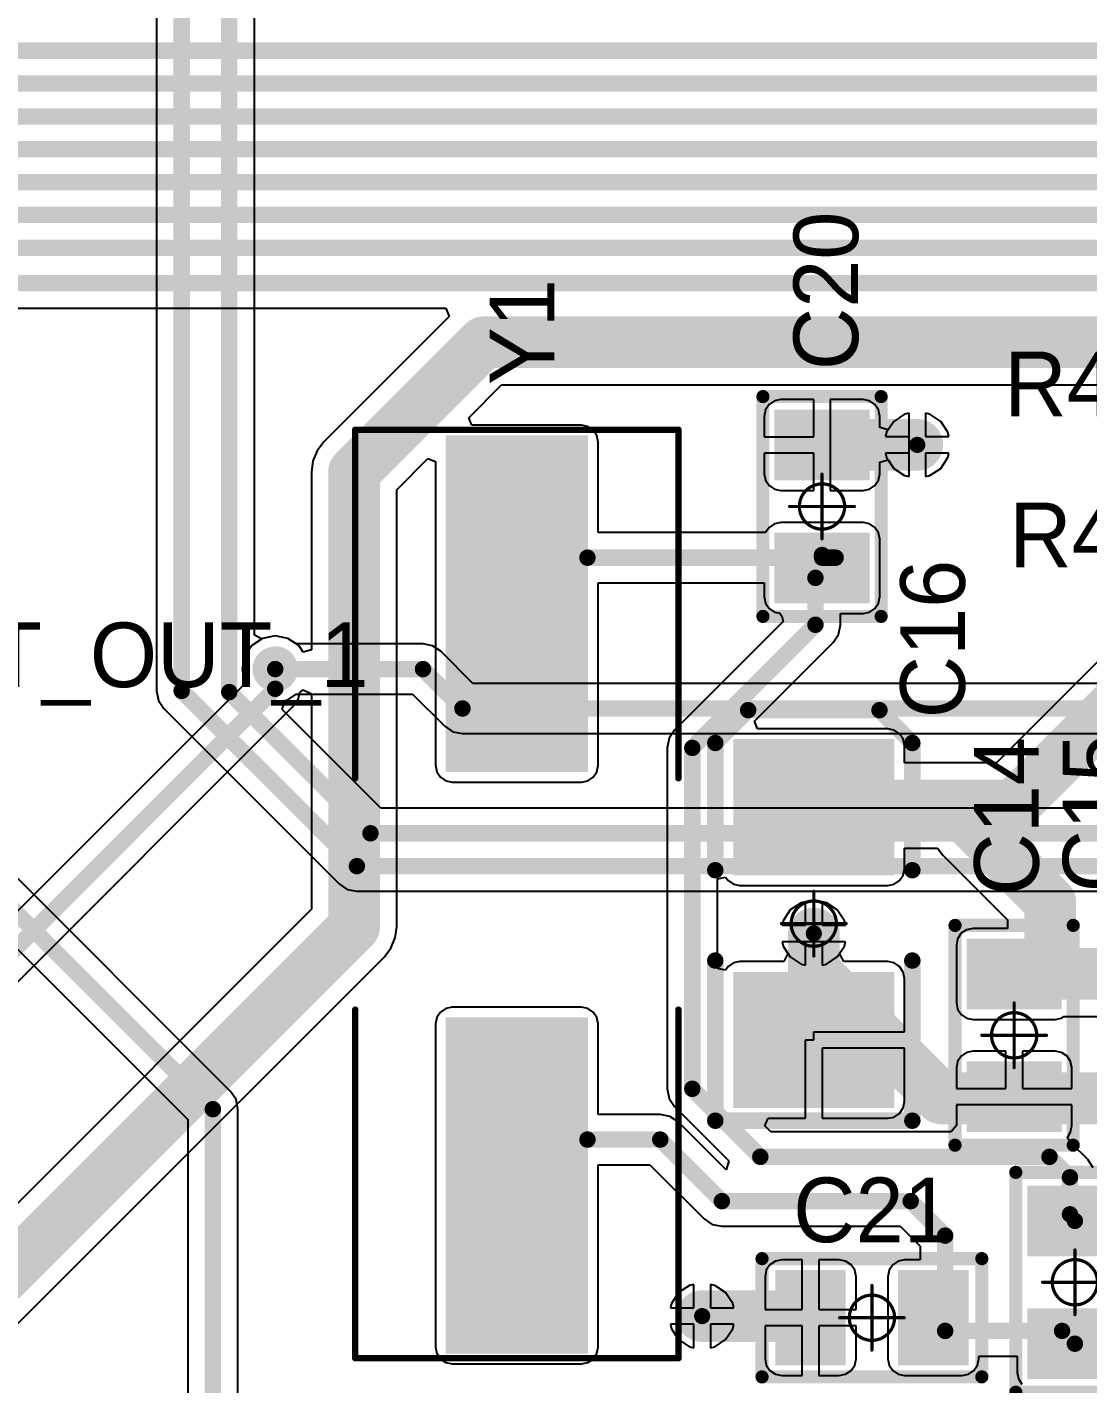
# Model space of a CAD drawing. Header units: millimetres. Extents: x 0.99 to 9.85, y 0.8 to 4.18.
# Drawn here: x 3.614 to 4.26, y 1.46 to 2.286 of the extents above; entities that cross this region are included whole.
import ezdxf

# ---------------------------------------------------------------- set-up
doc = ezdxf.new("R2010")
doc.units = ezdxf.units.MM
doc.header["$MEASUREMENT"] = 0
for name, color, linetype in [('BottomLayer', 5, 'Continuous'), ('BottomSolder', 6, 'Continuous'), ('Mechanical15', 56, 'Continuous'), ('MultiLayer', 9, 'Continuous'), ('TopLayer', 1, 'Continuous'), ('TopOverlay', 2, 'Continuous'), ('TopPaste', 8, 'Continuous'), ('TopSolder', 216, 'Continuous'), ('ViaHoleLayer', 16, 'Continuous')]:
    doc.layers.add(name, color=color, linetype=linetype)

# ---------------------------------------------------------------- blocks, each defined once
blk = doc.blocks.new('R_0805_L_13')
at = {"layer": 'Mechanical15', "const_width": 0.00197}
for points in [[(0, -0.01969), (0, 0.01969)], [(0.01969, 0), (-0.01969, 0)]]:
    blk.add_lwpolyline(points, dxfattribs=at)
at = {"layer": 'Mechanical15'}
for points, const_width in [([(-0.00049, 0.01969, 1), (0.00049, 0.01969, 1)], 0.000984), ([(0.01378, 0, 1), (-0.01378, 0, 1)], 0.00197), ([(-0.02018, 0, 1), (-0.01919, 0, 1)], 0.000984), ([(-0.01427, 0, 1), (-0.01329, 0, 1)], 0.000984), ([(0.01329, 0, 1), (0.01427, 0, 1)], 0.000984), ([(0.01919, 0, 1), (0.02018, 0, 1)], 0.000984), ([(-0.00049, -0.01969, 1), (0.00049, -0.01969, 1)], 0.000984)]:
    blk.add_lwpolyline(points, format="xyb", close=True, dxfattribs=dict(at, const_width=const_width))
at = {"layer": 'TopLayer'}
for points in [[(-0.0199, -0.025), (-0.0199, 0.025), (-0.0549, -0.025), (-0.0549, 0.025)], [(0.0549, -0.025), (0.0549, 0.025), (0.0199, -0.025), (0.0199, 0.025)]]:
    blk.add_solid(points, dxfattribs=at)
at = {"layer": 'TopOverlay', "const_width": 0.008}
for points in [[(0.06693, 0.036), (-0.06693, 0.036)], [(-0.06693, -0.036), (-0.06693, 0.036)], [(0.06693, -0.036), (0.06693, 0.036)], [(0.06693, -0.036), (-0.06693, -0.036)]]:
    blk.add_lwpolyline(points, dxfattribs=at)
at = {"layer": 'TopOverlay', "const_width": 0.004}
for points in [[(-0.06893, 0.036, 1), (-0.06493, 0.036, 1)], [(-0.06893, 0.036, 1), (-0.06493, 0.036, 1)], [(0.06493, 0.036, 1), (0.06893, 0.036, 1)], [(0.06493, 0.036, 1), (0.06893, 0.036, 1)], [(-0.06893, -0.036, 1), (-0.06493, -0.036, 1)], [(-0.06893, -0.036, 1), (-0.06493, -0.036, 1)], [(0.06493, -0.036, 1), (0.06893, -0.036, 1)], [(0.06493, -0.036, 1), (0.06893, -0.036, 1)]]:
    blk.add_lwpolyline(points, format="xyb", close=True, dxfattribs=at)
at = {"layer": 'TopPaste'}
for points in [[(-0.0199, -0.025), (-0.0199, 0.025), (-0.0549, -0.025), (-0.0549, 0.025)], [(0.0549, -0.025), (0.0549, 0.025), (0.0199, -0.025), (0.0199, 0.025)]]:
    blk.add_solid(points, dxfattribs=at)
at = {"layer": 'TopSolder'}
for points in [[(-0.0159, -0.029), (-0.0159, 0.029), (-0.0589, -0.029), (-0.0589, 0.029)], [(0.0589, -0.029), (0.0589, 0.029), (0.0159, -0.029), (0.0159, 0.029)]]:
    blk.add_solid(points, dxfattribs=at)
blk = doc.blocks.new('CD_B_3528__15')
at = {"layer": 'Mechanical15', "const_width": 0.00197}
for points in [[(0, -0.01969), (0, 0.01969)], [(0.01969, 0), (-0.01969, 0)]]:
    blk.add_lwpolyline(points, dxfattribs=at)
at = {"layer": 'Mechanical15'}
for points, const_width in [([(-0.00049, 0.01969, 1), (0.00049, 0.01969, 1)], 0.000984), ([(0.01378, 0, 1), (-0.01378, 0, 1)], 0.00197), ([(-0.02018, 0, 1), (-0.01919, 0, 1)], 0.000984), ([(-0.01427, 0, 1), (-0.01329, 0, 1)], 0.000984), ([(0.01329, 0, 1), (0.01427, 0, 1)], 0.000984), ([(0.01919, 0, 1), (0.02018, 0, 1)], 0.000984), ([(-0.00049, -0.01969, 1), (0.00049, -0.01969, 1)], 0.000984)]:
    blk.add_lwpolyline(points, format="xyb", close=True, dxfattribs=dict(at, const_width=const_width))
at = {"layer": 'TopLayer'}
for points in [[(-0.03337, 0.04499), (-0.10837, 0.04499), (-0.03337, -0.04501), (-0.10837, -0.04501)], [(0.10836, 0.04499), (0.03336, 0.04499), (0.10836, -0.04501), (0.03336, -0.04501)]]:
    blk.add_solid(points, dxfattribs=at)
at = {"layer": 'TopOverlay', "const_width": 0.01}
for points in [[(-0.13, 0.04), (-0.11, 0.06)], [(-0.03251, 0.06), (-0.11, 0.06)], [(0.12, 0.06), (0.02249, 0.06)], [(0.12, -0.06), (0.12, 0.06)], [(-0.13, -0.04), (-0.13, 0.04)], [(-0.11, -0.06), (-0.13, -0.04)], [(-0.03251, -0.06), (-0.11, -0.06)], [(0.12, -0.06), (0.02249, -0.06)]]:
    blk.add_lwpolyline(points, dxfattribs=at)
at = {"layer": 'TopOverlay', "const_width": 0.005}
for points in [[(-0.1125, 0.06, 1), (-0.1075, 0.06, 1)], [(-0.1125, 0.06, 1), (-0.1075, 0.06, 1)], [(-0.03501, 0.06, 1), (-0.03001, 0.06, 1)], [(0.01999, 0.06, 1), (0.02499, 0.06, 1)], [(0.1175, 0.06, 1), (0.1225, 0.06, 1)], [(0.1175, 0.06, 1), (0.1225, 0.06, 1)], [(-0.1325, 0.04, 1), (-0.1275, 0.04, 1)], [(-0.1325, 0.04, 1), (-0.1275, 0.04, 1)], [(-0.1325, -0.04, 1), (-0.1275, -0.04, 1)], [(-0.1325, -0.04, 1), (-0.1275, -0.04, 1)], [(-0.1125, -0.06, 1), (-0.1075, -0.06, 1)], [(-0.1125, -0.06, 1), (-0.1075, -0.06, 1)], [(-0.03501, -0.06, 1), (-0.03001, -0.06, 1)], [(0.01999, -0.06, 1), (0.02499, -0.06, 1)], [(0.1175, -0.06, 1), (0.1225, -0.06, 1)], [(0.1175, -0.06, 1), (0.1225, -0.06, 1)]]:
    blk.add_lwpolyline(points, format="xyb", close=True, dxfattribs=at)
at = {"layer": 'TopPaste'}
for points in [[(-0.03337, 0.04499), (-0.10837, 0.04499), (-0.03337, -0.04501), (-0.10837, -0.04501)], [(0.10836, 0.04499), (0.03336, 0.04499), (0.10836, -0.04501), (0.03336, -0.04501)]]:
    blk.add_solid(points, dxfattribs=at)
at = {"layer": 'TopSolder'}
for points in [[(-0.02937, 0.04899), (-0.11237, 0.04899), (-0.02937, -0.04901), (-0.11237, -0.04901)], [(0.11236, 0.04899), (0.02936, 0.04899), (0.11236, -0.04901), (0.02936, -0.04901)]]:
    blk.add_solid(points, dxfattribs=at)
blk = doc.blocks.new('R_0805_L_19')
at = {"layer": 'Mechanical15', "const_width": 0.00197}
for points in [[(0, -0.01969), (0, 0.01969)], [(0.01969, 0), (-0.01969, 0)]]:
    blk.add_lwpolyline(points, dxfattribs=at)
at = {"layer": 'Mechanical15'}
for points, const_width in [([(-0.00049, 0.01969, 1), (0.00049, 0.01969, 1)], 0.000984), ([(0.01378, 0, 1), (-0.01378, 0, 1)], 0.00197), ([(-0.02018, 0, 1), (-0.01919, 0, 1)], 0.000984), ([(-0.01427, 0, 1), (-0.01329, 0, 1)], 0.000984), ([(0.01329, 0, 1), (0.01427, 0, 1)], 0.000984), ([(0.01919, 0, 1), (0.02018, 0, 1)], 0.000984), ([(-0.00049, -0.01969, 1), (0.00049, -0.01969, 1)], 0.000984)]:
    blk.add_lwpolyline(points, format="xyb", close=True, dxfattribs=dict(at, const_width=const_width))
at = {"layer": 'TopLayer'}
for points in [[(-0.0199, -0.025), (-0.0199, 0.025), (-0.0549, -0.025), (-0.0549, 0.025)], [(0.0549, -0.025), (0.0549, 0.025), (0.0199, -0.025), (0.0199, 0.025)]]:
    blk.add_solid(points, dxfattribs=at)
at = {"layer": 'TopOverlay', "const_width": 0.008}
for points in [[(0.06693, 0.036), (-0.06693, 0.036)], [(-0.06693, -0.036), (-0.06693, 0.036)], [(0.06693, -0.036), (0.06693, 0.036)], [(0.06693, -0.036), (-0.06693, -0.036)]]:
    blk.add_lwpolyline(points, dxfattribs=at)
at = {"layer": 'TopOverlay', "const_width": 0.004}
for points in [[(-0.06893, 0.036, 1), (-0.06493, 0.036, 1)], [(-0.06893, 0.036, 1), (-0.06493, 0.036, 1)], [(0.06493, 0.036, 1), (0.06893, 0.036, 1)], [(0.06493, 0.036, 1), (0.06893, 0.036, 1)], [(-0.06893, -0.036, 1), (-0.06493, -0.036, 1)], [(-0.06893, -0.036, 1), (-0.06493, -0.036, 1)], [(0.06493, -0.036, 1), (0.06893, -0.036, 1)], [(0.06493, -0.036, 1), (0.06893, -0.036, 1)]]:
    blk.add_lwpolyline(points, format="xyb", close=True, dxfattribs=at)
at = {"layer": 'TopPaste'}
for points in [[(-0.0199, -0.025), (-0.0199, 0.025), (-0.0549, -0.025), (-0.0549, 0.025)], [(0.0549, -0.025), (0.0549, 0.025), (0.0199, -0.025), (0.0199, 0.025)]]:
    blk.add_solid(points, dxfattribs=at)
at = {"layer": 'TopSolder'}
for points in [[(-0.0159, -0.029), (-0.0159, 0.029), (-0.0589, -0.029), (-0.0589, 0.029)], [(0.0589, -0.029), (0.0589, 0.029), (0.0159, -0.029), (0.0159, 0.029)]]:
    blk.add_solid(points, dxfattribs=at)
blk = doc.blocks.new('R_0805_L_20')
at = {"layer": 'Mechanical15', "const_width": 0.00197}
for points in [[(0, -0.01969), (0, 0.01969)], [(-0.01969, 0), (0.01969, 0)]]:
    blk.add_lwpolyline(points, dxfattribs=at)
at = {"layer": 'Mechanical15'}
for points, const_width in [([(-0.00049, 0.01969, 1), (0.00049, 0.01969, 1)], 0.000984), ([(0.01378, 0, 1), (-0.01378, 0, 1)], 0.00197), ([(-0.02018, 0, 1), (-0.01919, 0, 1)], 0.000984), ([(-0.01427, 0, 1), (-0.01329, 0, 1)], 0.000984), ([(0.01329, 0, 1), (0.01427, 0, 1)], 0.000984), ([(0.01919, 0, 1), (0.02018, 0, 1)], 0.000984), ([(-0.00049, -0.01969, 1), (0.00049, -0.01969, 1)], 0.000984)]:
    blk.add_lwpolyline(points, format="xyb", close=True, dxfattribs=dict(at, const_width=const_width))
at = {"layer": 'TopLayer'}
for points in [[(-0.0199, -0.025), (-0.0199, 0.025), (-0.0549, -0.025), (-0.0549, 0.025)], [(0.0549, -0.025), (0.0549, 0.025), (0.0199, -0.025), (0.0199, 0.025)]]:
    blk.add_solid(points, dxfattribs=at)
at = {"layer": 'TopOverlay', "const_width": 0.008}
for points in [[(-0.06693, 0.036), (0.06693, 0.036)], [(-0.06693, -0.036), (-0.06693, 0.036)], [(0.06693, -0.036), (0.06693, 0.036)], [(-0.06693, -0.036), (0.06693, -0.036)]]:
    blk.add_lwpolyline(points, dxfattribs=at)
at = {"layer": 'TopOverlay', "const_width": 0.004}
for points in [[(-0.06893, 0.036, 1), (-0.06493, 0.036, 1)], [(-0.06893, 0.036, 1), (-0.06493, 0.036, 1)], [(0.06493, 0.036, 1), (0.06893, 0.036, 1)], [(0.06493, 0.036, 1), (0.06893, 0.036, 1)], [(-0.06893, -0.036, 1), (-0.06493, -0.036, 1)], [(-0.06893, -0.036, 1), (-0.06493, -0.036, 1)], [(0.06493, -0.036, 1), (0.06893, -0.036, 1)], [(0.06493, -0.036, 1), (0.06893, -0.036, 1)]]:
    blk.add_lwpolyline(points, format="xyb", close=True, dxfattribs=at)
at = {"layer": 'TopPaste'}
for points in [[(-0.0199, -0.025), (-0.0199, 0.025), (-0.0549, -0.025), (-0.0549, 0.025)], [(0.0549, -0.025), (0.0549, 0.025), (0.0199, -0.025), (0.0199, 0.025)]]:
    blk.add_solid(points, dxfattribs=at)
at = {"layer": 'TopSolder'}
for points in [[(-0.0159, -0.029), (-0.0159, 0.029), (-0.0589, -0.029), (-0.0589, 0.029)], [(0.0589, -0.029), (0.0589, 0.029), (0.0159, -0.029), (0.0159, 0.029)]]:
    blk.add_solid(points, dxfattribs=at)
blk = doc.blocks.new('R_0805_L_52')
at = {"layer": 'Mechanical15', "const_width": 0.00197}
for points in [[(0, -0.01969), (0, 0.01969)], [(0.01969, 0), (-0.01969, 0)]]:
    blk.add_lwpolyline(points, dxfattribs=at)
at = {"layer": 'Mechanical15'}
for points, const_width in [([(-0.00049, 0.01969, 1), (0.00049, 0.01969, 1)], 0.000984), ([(0.01378, 0, 1), (-0.01378, 0, 1)], 0.00197), ([(-0.02018, 0, 1), (-0.01919, 0, 1)], 0.000984), ([(-0.01427, 0, 1), (-0.01329, 0, 1)], 0.000984), ([(0.01329, 0, 1), (0.01427, 0, 1)], 0.000984), ([(0.01919, 0, 1), (0.02018, 0, 1)], 0.000984), ([(-0.00049, -0.01969, 1), (0.00049, -0.01969, 1)], 0.000984)]:
    blk.add_lwpolyline(points, format="xyb", close=True, dxfattribs=dict(at, const_width=const_width))
at = {"layer": 'TopLayer'}
for points in [[(-0.0199, -0.025), (-0.0199, 0.025), (-0.0549, -0.025), (-0.0549, 0.025)], [(0.0549, -0.025), (0.0549, 0.025), (0.0199, -0.025), (0.0199, 0.025)]]:
    blk.add_solid(points, dxfattribs=at)
at = {"layer": 'TopOverlay', "const_width": 0.008}
for points in [[(0.06693, 0.036), (-0.06693, 0.036)], [(-0.06693, -0.036), (-0.06693, 0.036)], [(0.06693, -0.036), (0.06693, 0.036)], [(0.06693, -0.036), (-0.06693, -0.036)]]:
    blk.add_lwpolyline(points, dxfattribs=at)
at = {"layer": 'TopOverlay', "const_width": 0.004}
for points in [[(-0.06893, 0.036, 1), (-0.06493, 0.036, 1)], [(-0.06893, 0.036, 1), (-0.06493, 0.036, 1)], [(0.06493, 0.036, 1), (0.06893, 0.036, 1)], [(0.06493, 0.036, 1), (0.06893, 0.036, 1)], [(-0.06893, -0.036, 1), (-0.06493, -0.036, 1)], [(-0.06893, -0.036, 1), (-0.06493, -0.036, 1)], [(0.06493, -0.036, 1), (0.06893, -0.036, 1)], [(0.06493, -0.036, 1), (0.06893, -0.036, 1)]]:
    blk.add_lwpolyline(points, format="xyb", close=True, dxfattribs=at)
at = {"layer": 'TopPaste'}
for points in [[(-0.0199, -0.025), (-0.0199, 0.025), (-0.0549, -0.025), (-0.0549, 0.025)], [(0.0549, -0.025), (0.0549, 0.025), (0.0199, -0.025), (0.0199, 0.025)]]:
    blk.add_solid(points, dxfattribs=at)
at = {"layer": 'TopSolder'}
for points in [[(-0.0159, -0.029), (-0.0159, 0.029), (-0.0589, -0.029), (-0.0589, 0.029)], [(0.0589, -0.029), (0.0589, 0.029), (0.0159, -0.029), (0.0159, 0.029)]]:
    blk.add_solid(points, dxfattribs=at)
blk = doc.blocks.new('4M2P_68')
at = {"layer": 'TopLayer'}
for points in [[(-0.24126, -0.03323), (-0.04441, -0.03323), (-0.24126, 0.04551), (-0.04441, 0.04551)], [(0.11307, -0.03323), (0.30992, -0.03323), (0.11307, 0.04551), (0.30992, 0.04551)]]:
    blk.add_solid(points, dxfattribs=at)
at = {"layer": 'TopOverlay', "const_width": 0.00394}
for points in [[(-0.03654, 0.10457), (-0.24874, 0.10457)], [(-0.24874, -0.09228), (-0.24874, 0.10457)], [(0.31661, 0.10457), (0.10441, 0.10457)], [(0.31661, -0.09228), (0.31661, 0.10457)], [(-0.03654, -0.09228), (-0.24874, -0.09228)], [(0.31661, -0.09228), (0.10441, -0.09228)]]:
    blk.add_lwpolyline(points, dxfattribs=at)
at = {"layer": 'TopOverlay', "const_width": 0.00197}
for points in [[(-0.24973, 0.10457, 1), (-0.24776, 0.10457, 1)], [(-0.24973, 0.10457, 1), (-0.24776, 0.10457, 1)], [(-0.03752, 0.10457, 1), (-0.03555, 0.10457, 1)], [(0.10342, 0.10457, 1), (0.10539, 0.10457, 1)], [(0.31563, 0.10457, 1), (0.3176, 0.10457, 1)], [(0.31563, 0.10457, 1), (0.3176, 0.10457, 1)], [(-0.24973, -0.09228, 1), (-0.24776, -0.09228, 1)], [(-0.24973, -0.09228, 1), (-0.24776, -0.09228, 1)], [(-0.03752, -0.09228, 1), (-0.03555, -0.09228, 1)], [(0.10342, -0.09228, 1), (0.10539, -0.09228, 1)], [(0.31563, -0.09228, 1), (0.3176, -0.09228, 1)], [(0.31563, -0.09228, 1), (0.3176, -0.09228, 1)]]:
    blk.add_lwpolyline(points, format="xyb", close=True, dxfattribs=at)
at = {"layer": 'TopPaste'}
for points in [[(-0.24126, -0.03323), (-0.04441, -0.03323), (-0.24126, 0.04551), (-0.04441, 0.04551)], [(0.11307, -0.03323), (0.30992, -0.03323), (0.11307, 0.04551), (0.30992, 0.04551)]]:
    blk.add_solid(points, dxfattribs=at)
at = {"layer": 'TopSolder'}
for points in [[(-0.24526, -0.03723), (-0.04041, -0.03723), (-0.24526, 0.04951), (-0.04041, 0.04951)], [(0.10907, -0.03723), (0.31392, -0.03723), (0.10907, 0.04951), (0.31392, 0.04951)]]:
    blk.add_solid(points, dxfattribs=at)

msp = doc.modelspace()

# ---------------------------------------------------------------- linework, layer by layer
at = {"layer": 'BottomLayer'}
for p, q in [((3.69271, 2.467), (3.69271, 1.88172)), ((3.75229, 1.91568), (3.75229, 2.44267)), ((3.73781, 1.63781), (3.15488, 2.22074)), ((3.13326, 2.19912), (3.71171, 1.62067)), ((4.14826, 2.05022), (4.14169, 2.04583)), ((4.151, 2.05076), (4.14826, 2.05022)), ((4.151, 2.03653), (4.151, 2.05076)), ((4.16374, 2.05022), (4.161, 2.05076)), ((4.161, 2.05076), (4.161, 2.03653)), ((4.17031, 2.04583), (4.16374, 2.05022)), ((4.14169, 2.04583), (4.13731, 2.03927)), ((4.17469, 2.03927), (4.17031, 2.04583)), ((4.13731, 2.03927), (4.13676, 2.03653)), ((4.13676, 2.03653), (4.151, 2.03653)), ((4.161, 2.03653), (4.17524, 2.03653)), ((4.17524, 2.03653), (4.17469, 2.03927)), ((4.151, 2.02653), (4.13676, 2.02653)), ((4.13676, 2.02653), (4.13731, 2.02379)), ((4.151, 2.01229), (4.151, 2.02653)), ((4.17524, 2.02653), (4.161, 2.02653)), ((4.161, 2.02653), (4.161, 2.01229)), ((4.17469, 2.02379), (4.17524, 2.02653)), ((4.13731, 2.02379), (4.14169, 2.01722)), ((4.14169, 2.01722), (4.14826, 2.01284)), ((4.16374, 2.01284), (4.17031, 2.01722)), ((4.17031, 2.01722), (4.17469, 2.02379)), ((4.14826, 2.01284), (4.151, 2.01229)), ((4.161, 2.01229), (4.16374, 2.01284)), ((3.7567, 1.91332), (3.75229, 1.91568)), ((3.75726, 1.91369), (3.7567, 1.91332)), ((3.765, 1.91523), (3.75726, 1.91369)), ((3.77274, 1.91369), (3.765, 1.91523)), ((3.77783, 1.91029), (3.77274, 1.91369)), ((3.855, 1.91029), (3.77783, 1.91029)), ((3.86085, 1.90913), (3.855, 1.91029)), ((3.86581, 1.90581), (3.86085, 1.90913)), ((3.88533, 1.88629), (3.86581, 1.90581)), ((4.50617, 1.88629), (3.88533, 1.88629)), ((3.69271, 1.88172), (3.69387, 1.87586)), ((3.69387, 1.87586), (3.69719, 1.8709)), ((3.76914, 1.87049), (3.77078, 1.87592)), ((3.77078, 1.87592), (3.77274, 1.87631)), ((3.77274, 1.87631), (3.77783, 1.87971)), ((3.77783, 1.87971), (3.84867, 1.87971)), ((3.84867, 1.87971), (3.86819, 1.86019)), ((3.69719, 1.8709), (3.8039, 1.76419)), ((3.82933, 1.81029), (3.76914, 1.87049)), ((3.86819, 1.86019), (3.87315, 1.85687)), ((3.87315, 1.85687), (3.879, 1.85571)), ((3.879, 1.85571), (4.50617, 1.85571)), ((4.78967, 1.81029), (3.82933, 1.81029)), ((3.8039, 1.76419), (3.80886, 1.76087)), ((3.80886, 1.76087), (3.81472, 1.75971)), ((3.81472, 1.75971), (4.90882, 1.75971)), ((4.08526, 1.75269), (4.07869, 1.74831)), ((4.088, 1.75324), (4.08526, 1.75269)), ((4.088, 1.739), (4.088, 1.75324)), ((4.10074, 1.75269), (4.098, 1.75324)), ((4.098, 1.75324), (4.098, 1.739)), ((4.10731, 1.74831), (4.10074, 1.75269)), ((4.07869, 1.74831), (4.07431, 1.74174)), ((4.11169, 1.74174), (4.10731, 1.74831)), ((4.07431, 1.74174), (4.07376, 1.739)), ((4.07376, 1.739), (4.088, 1.739)), ((4.098, 1.739), (4.11224, 1.739)), ((4.11224, 1.739), (4.11169, 1.74174)), ((4.088, 1.729), (4.07376, 1.729)), ((4.07376, 1.729), (4.07431, 1.72626)), ((4.088, 1.71476), (4.088, 1.729)), ((4.11224, 1.729), (4.098, 1.729)), ((4.098, 1.729), (4.098, 1.71476)), ((4.11169, 1.72626), (4.11224, 1.729)), ((4.07431, 1.72626), (4.07869, 1.71969)), ((4.07869, 1.71969), (4.08526, 1.71531)), ((4.10074, 1.71531), (4.10731, 1.71969)), ((4.10731, 1.71969), (4.11169, 1.72626)), ((4.08526, 1.71531), (4.088, 1.71476)), ((4.098, 1.71476), (4.10074, 1.71531)), ((3.74113, 1.63285), (3.73781, 1.63781)), ((3.74229, 1.627), (3.74113, 1.63285)), ((3.71171, 1.62067), (3.71171, 1.229)), ((3.74229, 1.23533), (3.74229, 1.627)), ((4.02, 1.52024), (4.01726, 1.51969)), ((4.02, 1.506), (4.02, 1.52024)), ((4.03274, 1.51969), (4.03, 1.52024)), ((4.03, 1.52024), (4.03, 1.506)), ((4.01069, 1.51531), (4.00631, 1.50874)), ((4.01726, 1.51969), (4.01069, 1.51531)), ((4.03931, 1.51531), (4.03274, 1.51969)), ((4.04369, 1.50874), (4.03931, 1.51531)), ((4.00631, 1.50874), (4.00576, 1.506)), ((4.00576, 1.506), (4.02, 1.506)), ((4.03, 1.506), (4.04424, 1.506)), ((4.04424, 1.506), (4.04369, 1.50874)), ((4.02, 1.496), (4.00576, 1.496)), ((4.00576, 1.496), (4.00631, 1.49326)), ((4.02, 1.48176), (4.02, 1.496)), ((4.04424, 1.496), (4.03, 1.496)), ((4.03, 1.496), (4.03, 1.48176)), ((4.04369, 1.49326), (4.04424, 1.496)), ((4.00631, 1.49326), (4.01069, 1.48669)), ((4.03931, 1.48669), (4.04369, 1.49326)), ((4.01069, 1.48669), (4.01726, 1.48231)), ((4.01726, 1.48231), (4.02, 1.48176)), ((4.03, 1.48176), (4.03274, 1.48231)), ((4.03274, 1.48231), (4.03931, 1.48669))]:
    msp.add_line(p, q, dxfattribs=at)
at = {"layer": 'BottomLayer', "const_width": 0.01}
for points in [[(3.708, 1.88172), (3.708, 2.467)], [(3.737, 1.881), (3.737, 2.44901)], [(3.135, 2.219), (3.727, 1.627)], [(3.765, 1.895), (3.855, 1.895)], [(3.855, 1.895), (3.879, 1.871)], [(3.708, 1.88172), (3.81472, 1.775)], [(3.737, 1.881), (3.823, 1.795)], [(3.879, 1.871), (4.519, 1.871)], [(3.823, 1.795), (4.796, 1.795)], [(3.81472, 1.775), (4.91516, 1.775)], [(3.727, 1.229), (3.727, 1.627)]]:
    msp.add_lwpolyline(points, dxfattribs=at)
at = {"layer": 'BottomLayer'}
for points, const_width in [([(4.15108, 2.03153, 1), (4.16092, 2.03153, 1)], 0.00984), ([(3.76008, 1.895, 1), (3.76992, 1.895, 1)], 0.00984), ([(3.7625, 1.895, 1), (3.7675, 1.895, 1)], 0.005), ([(3.8525, 1.895, 1), (3.8575, 1.895, 1)], 0.005), ([(3.8525, 1.895, 1), (3.8575, 1.895, 1)], 0.005), ([(3.7055, 1.88172, 1), (3.7105, 1.88172, 1)], 0.005), ([(3.7055, 1.88172, 1), (3.7105, 1.88172, 1)], 0.005), ([(3.7345, 1.881, 1), (3.7395, 1.881, 1)], 0.005), ([(3.7345, 1.881, 1), (3.7395, 1.881, 1)], 0.005), ([(3.8765, 1.871, 1), (3.8815, 1.871, 1)], 0.005), ([(3.8765, 1.871, 1), (3.8815, 1.871, 1)], 0.005), ([(3.8205, 1.795, 1), (3.8255, 1.795, 1)], 0.005), ([(3.8205, 1.795, 1), (3.8255, 1.795, 1)], 0.005), ([(3.81222, 1.775, 1), (3.81722, 1.775, 1)], 0.005), ([(3.81222, 1.775, 1), (3.81722, 1.775, 1)], 0.005), ([(4.08808, 1.734, 1), (4.09792, 1.734, 1)], 0.00984), ([(3.7245, 1.627, 1), (3.7295, 1.627, 1)], 0.005), ([(3.7245, 1.627, 1), (3.7295, 1.627, 1)], 0.005), ([(4.02008, 1.501, 1), (4.02992, 1.501, 1)], 0.00984)]:
    msp.add_lwpolyline(points, format="xyb", close=True, dxfattribs=dict(at, const_width=const_width))
at = {"layer": 'BottomSolder', "const_width": 0.01384}
for points in [[(4.14908, 2.03153, 1), (4.16292, 2.03153, 1)], [(3.75808, 1.895, 1), (3.77192, 1.895, 1)], [(4.08608, 1.734, 1), (4.09992, 1.734, 1)], [(4.01808, 1.501, 1), (4.03192, 1.501, 1)]]:
    msp.add_lwpolyline(points, format="xyb", close=True, dxfattribs=at)
at = {"layer": 'MultiLayer', "const_width": 0.00984}
for points in [[(4.15108, 2.03153, 1), (4.16092, 2.03153, 1)], [(3.76008, 1.895, 1), (3.76992, 1.895, 1)], [(4.08808, 1.734, 1), (4.09792, 1.734, 1)], [(4.02008, 1.501, 1), (4.02992, 1.501, 1)]]:
    msp.add_lwpolyline(points, format="xyb", close=True, dxfattribs=at)
at = {"layer": 'TopLayer'}
for p, q in [((3.367, 2.11471), (3.86891, 2.11471)), ((3.87098, 2.10971), (3.79464, 2.03336)), ((3.86891, 2.11471), (3.87098, 2.10971)), ((3.8828, 2.04808), (3.90276, 2.06803)), ((3.90276, 2.06803), (4.32024, 2.06803)), ((4.06909, 2.05832), (4.06579, 2.05611)), ((4.073, 2.0591), (4.06909, 2.05832)), ((4.093, 2.0591), (4.073, 2.0591)), ((4.093, 2.0364), (4.093, 2.0591)), ((4.123, 2.0591), (4.103, 2.0591)), ((4.103, 2.0591), (4.103, 2.0314)), ((4.1269, 2.05832), (4.123, 2.0591)), ((4.13021, 2.05611), (4.1269, 2.05832)), ((4.06358, 2.05281), (4.0628, 2.0489)), ((4.0628, 2.0489), (4.0628, 2.0364)), ((4.06579, 2.05611), (4.06358, 2.05281)), ((4.13242, 2.05281), (4.13021, 2.05611)), ((4.13319, 2.0489), (4.13242, 2.05281)), ((4.13319, 2.04211), (4.13319, 2.0489)), ((4.14826, 2.05022), (4.14169, 2.04583)), ((4.151, 2.05076), (4.14826, 2.05022)), ((4.151, 2.03153), (4.151, 2.05076)), ((4.16374, 2.05022), (4.161, 2.05076)), ((4.161, 2.05076), (4.161, 2.03653)), ((4.17031, 2.04583), (4.16374, 2.05022)), ((3.88472, 2.04346), (3.8828, 2.04808)), ((3.95151, 2.04346), (3.88472, 2.04346)), ((3.95541, 2.04268), (3.95151, 2.04346)), ((3.95872, 2.04047), (3.95541, 2.04268)), ((4.13819, 2.04059), (4.13319, 2.04211)), ((4.14169, 2.04583), (4.13819, 2.04059)), ((4.17469, 2.03927), (4.17031, 2.04583)), ((3.79464, 2.03336), (3.79051, 2.02799)), ((3.96093, 2.03716), (3.95872, 2.04047)), ((3.96171, 2.03326), (3.96093, 2.03716)), ((3.96171, 1.97813), (3.96171, 2.03326)), ((4.0628, 2.0364), (4.093, 2.0364)), ((4.161, 2.03653), (4.17524, 2.03653)), ((4.17524, 2.03653), (4.17469, 2.03927)), ((3.79051, 2.02799), (3.78791, 2.02172)), ((4.093, 2.0264), (4.0628, 2.0264)), ((4.0628, 2.0264), (4.0628, 2.0139)), ((4.093, 2.00371), (4.093, 2.0264)), ((4.103, 2.0314), (4.103, 2.00371)), ((4.151, 2.01229), (4.151, 2.03153)), ((4.17524, 2.02653), (4.161, 2.02653)), ((4.161, 2.02653), (4.161, 2.01229)), ((4.17469, 2.02379), (4.17524, 2.02653)), ((3.78791, 2.02172), (3.78703, 2.015)), ((3.83897, 2.00424), (3.85796, 2.02323)), ((3.85796, 2.02323), (3.86258, 2.02132)), ((3.86258, 2.02132), (3.86258, 1.83641)), ((4.13319, 2.02095), (4.13819, 2.02246)), ((4.13319, 2.0139), (4.13319, 2.02095)), ((4.13819, 2.02246), (4.14169, 2.01722)), ((4.14169, 2.01722), (4.14826, 2.01284)), ((4.16374, 2.01284), (4.17031, 2.01722)), ((4.17031, 2.01722), (4.17469, 2.02379)), ((3.78703, 2.015), (3.78703, 1.90675)), ((4.0628, 2.0139), (4.06358, 2.01)), ((4.06358, 2.01), (4.06579, 2.0067)), ((4.13021, 2.0067), (4.13242, 2.01)), ((4.13242, 2.01), (4.13319, 2.0139)), ((4.14826, 2.01284), (4.151, 2.01229)), ((4.161, 2.01229), (4.16374, 2.01284)), ((3.83897, 1.738), (3.83897, 2.00424)), ((4.06579, 2.0067), (4.06909, 2.00448)), ((4.06909, 2.00448), (4.073, 2.00371)), ((4.073, 2.00371), (4.093, 2.00371)), ((4.103, 2.00371), (4.123, 2.00371)), ((4.123, 2.00371), (4.1269, 2.00448)), ((4.1269, 2.00448), (4.13021, 2.0067)), ((4.06909, 1.98352), (4.06579, 1.98131)), ((4.073, 1.9843), (4.06909, 1.98352)), ((4.123, 1.9843), (4.073, 1.9843)), ((4.1269, 1.98352), (4.123, 1.9843)), ((4.13021, 1.98131), (4.1269, 1.98352)), ((4.06366, 1.97813), (3.96171, 1.97813)), ((4.06579, 1.98131), (4.06366, 1.97813)), ((4.13242, 1.978), (4.13021, 1.98131)), ((4.13319, 1.9741), (4.13242, 1.978)), ((4.13319, 1.9391), (4.13319, 1.9741)), ((4.3311, 1.96483), (4.20424, 1.83797)), ((3.96171, 1.83641), (3.96171, 1.94754)), ((3.96171, 1.94754), (4.0628, 1.94754)), ((4.0628, 1.94754), (4.0628, 1.9391)), ((4.0628, 1.9391), (4.06358, 1.9352)), ((4.06358, 1.9352), (4.06579, 1.93189)), ((4.13021, 1.93189), (4.13242, 1.9352)), ((4.13242, 1.9352), (4.13319, 1.9391)), ((4.06579, 1.93189), (4.06909, 1.92968)), ((4.06909, 1.92968), (4.07234, 1.92904)), ((4.07234, 1.92904), (4.07345, 1.92715)), ((4.07345, 1.92715), (4.07428, 1.92391)), ((4.10929, 1.922), (4.10929, 1.92891)), ((4.10929, 1.92891), (4.123, 1.92891)), ((4.123, 1.92891), (4.1269, 1.92968)), ((4.1269, 1.92968), (4.13021, 1.93189)), ((4.07428, 1.92391), (4.00819, 1.85781)), ((4.10813, 1.91615), (4.10929, 1.922)), ((3.75069, 1.90931), (3.74631, 1.90274)), ((3.75726, 1.91369), (3.75069, 1.90931)), ((3.765, 1.91523), (3.75726, 1.91369)), ((3.77274, 1.91369), (3.765, 1.91523)), ((3.77931, 1.90931), (3.77274, 1.91369)), ((3.78203, 1.90523), (3.77931, 1.90931)), ((4.05682, 1.86319), (4.10481, 1.91119)), ((4.10481, 1.91119), (4.10813, 1.91615)), ((3.74631, 1.90274), (3.74477, 1.895)), ((3.78703, 1.90675), (3.78203, 1.90523)), ((3.74477, 1.895), (3.74631, 1.88726)), ((3.74684, 1.88647), (3.01267, 1.15229)), ((3.74631, 1.88726), (3.74684, 1.88647)), ((3.77581, 1.87219), (3.77913, 1.87715)), ((3.77913, 1.87715), (3.77982, 1.88061)), ((3.77982, 1.88061), (3.78203, 1.88231)), ((3.78203, 1.88231), (3.78703, 1.87985)), ((3.78703, 1.87985), (3.78703, 1.74876)), ((3.02981, 1.12619), (3.77581, 1.87219)), ((4.05873, 1.85857), (4.05682, 1.86319)), ((4.00487, 1.85285), (4.00371, 1.847)), ((4.00819, 1.85781), (4.00487, 1.85285)), ((4.13799, 1.85857), (4.05873, 1.85857)), ((4.1419, 1.85779), (4.13799, 1.85857)), ((4.1452, 1.85558), (4.1419, 1.85779)), ((4.14741, 1.85227), (4.1452, 1.85558)), ((4.14819, 1.84837), (4.14741, 1.85227)), ((4.00371, 1.847), (4.00371, 1.63942)), ((4.14819, 1.83797), (4.14819, 1.84837)), ((3.86258, 1.83641), (3.86335, 1.83251)), ((3.96093, 1.83251), (3.96171, 1.83641)), ((4.20424, 1.83797), (4.14819, 1.83797)), ((3.86335, 1.83251), (3.86556, 1.8292)), ((3.86556, 1.8292), (3.86887, 1.82699)), ((3.86887, 1.82699), (3.87277, 1.82621)), ((3.87277, 1.82621), (3.95151, 1.82621)), ((3.95151, 1.82621), (3.95541, 1.82699)), ((3.95541, 1.82699), (3.95872, 1.8292)), ((3.95872, 1.8292), (3.96093, 1.83251)), ((4.14819, 1.77337), (4.14819, 1.78603)), ((4.14819, 1.78603), (4.16826, 1.78603)), ((4.16826, 1.78603), (4.17164, 1.78164)), ((4.17164, 1.78164), (4.21103, 1.74225)), ((4.03429, 1.76731), (4.03929, 1.76839)), ((4.03929, 1.76839), (4.04078, 1.76616)), ((4.1452, 1.76616), (4.14741, 1.76947)), ((4.14741, 1.76947), (4.14819, 1.77337)), ((4.03429, 1.7127), (4.03429, 1.76731)), ((4.04078, 1.76616), (4.04409, 1.76395)), ((4.04409, 1.76395), (4.04799, 1.76318)), ((4.04799, 1.76318), (4.13799, 1.76318)), ((4.13799, 1.76318), (4.1419, 1.76395)), ((4.1419, 1.76395), (4.1452, 1.76616)), ((4.08526, 1.75269), (4.07869, 1.74831)), ((4.088, 1.75324), (4.08526, 1.75269)), ((4.088, 1.739), (4.088, 1.75324)), ((4.10074, 1.75269), (4.098, 1.75324)), ((4.098, 1.75324), (4.098, 1.739)), ((4.10731, 1.74831), (4.10074, 1.75269)), ((3.78703, 1.74876), (3.10024, 1.06197)), ((4.07869, 1.74831), (4.07431, 1.74174)), ((4.11169, 1.74174), (4.10731, 1.74831)), ((3.83809, 1.73128), (3.83897, 1.738)), ((4.07431, 1.74174), (4.07376, 1.739)), ((4.07376, 1.739), (4.088, 1.739)), ((4.098, 1.739), (4.11224, 1.739)), ((4.11224, 1.739), (4.11169, 1.74174)), ((4.18609, 1.73632), (4.18279, 1.73411)), ((4.19, 1.7371), (4.18609, 1.73632)), ((4.21103, 1.7371), (4.19, 1.7371)), ((4.21103, 1.74225), (4.21103, 1.7371)), ((3.83549, 1.72501), (3.83809, 1.73128)), ((4.11224, 1.729), (4.07376, 1.729)), ((4.07376, 1.729), (4.07431, 1.72626)), ((4.11169, 1.72626), (4.11224, 1.729)), ((4.18058, 1.73081), (4.1798, 1.7269)), ((4.1798, 1.7269), (4.1798, 1.6919)), ((4.18279, 1.73411), (4.18058, 1.73081)), ((3.17832, 1.06659), (3.83136, 1.71964)), ((3.83136, 1.71964), (3.83549, 1.72501)), ((4.07431, 1.72626), (4.07726, 1.72184)), ((4.07726, 1.72184), (4.07466, 1.71684)), ((4.10874, 1.72184), (4.11169, 1.72626)), ((4.11134, 1.71684), (4.10874, 1.72184)), ((4.03929, 1.71162), (4.03429, 1.7127)), ((4.04078, 1.71385), (4.03929, 1.71162)), ((4.04409, 1.71606), (4.04078, 1.71385)), ((4.04799, 1.71684), (4.04409, 1.71606)), ((4.07466, 1.71684), (4.04799, 1.71684)), ((4.13799, 1.71684), (4.11134, 1.71684)), ((4.1419, 1.71606), (4.13799, 1.71684)), ((4.1452, 1.71385), (4.1419, 1.71606)), ((4.14741, 1.71054), (4.1452, 1.71385)), ((4.14819, 1.70664), (4.14741, 1.71054)), ((4.14819, 1.67414), (4.14819, 1.70664)), ((3.86556, 1.68614), (3.86335, 1.68283)), ((3.86887, 1.68835), (3.86556, 1.68614)), ((3.87277, 1.68912), (3.86887, 1.68835)), ((3.95151, 1.68912), (3.87277, 1.68912)), ((3.95541, 1.68835), (3.95151, 1.68912)), ((3.95872, 1.68614), (3.95541, 1.68835)), ((3.96093, 1.68283), (3.95872, 1.68614)), ((4.1798, 1.6919), (4.18058, 1.688)), ((4.18058, 1.688), (4.18279, 1.6847)), ((3.86335, 1.68283), (3.86258, 1.67893)), ((3.86258, 1.67893), (3.86258, 1.48208)), ((3.96171, 1.67893), (3.96093, 1.68283)), ((3.96171, 1.6238), (3.96171, 1.67893)), ((4.18279, 1.6847), (4.18609, 1.68249)), ((4.18609, 1.68249), (4.19, 1.68171)), ((4.19, 1.68171), (4.24, 1.68171)), ((4.24, 1.68171), (4.2439, 1.68249)), ((4.2439, 1.68249), (4.24532, 1.68343)), ((4.24532, 1.68343), (4.27918, 1.68343)), ((4.08799, 1.62144), (4.08799, 1.66914)), ((4.08799, 1.66914), (4.09299, 1.66914)), ((4.09299, 1.66914), (4.09299, 1.67414)), ((4.09299, 1.67414), (4.14819, 1.67414)), ((4.14819, 1.66414), (4.09799, 1.66414)), ((4.09799, 1.66414), (4.09799, 1.62144)), ((4.14819, 1.63164), (4.14819, 1.66414)), ((4.18609, 1.66152), (4.18279, 1.65931)), ((4.19, 1.6623), (4.18609, 1.66152)), ((4.21, 1.6623), (4.19, 1.6623)), ((4.21, 1.6396), (4.21, 1.6623)), ((4.24, 1.6623), (4.22, 1.6623)), ((4.22, 1.6623), (4.22, 1.6396)), ((4.2439, 1.66152), (4.24, 1.6623)), ((4.24721, 1.65931), (4.2439, 1.66152)), ((4.18058, 1.656), (4.1798, 1.6521)), ((4.18279, 1.65931), (4.18058, 1.656)), ((4.24942, 1.656), (4.24721, 1.65931)), ((4.25019, 1.6521), (4.24942, 1.656)), ((4.1798, 1.6521), (4.1798, 1.6396)), ((4.25019, 1.6396), (4.25019, 1.6521)), ((4.00371, 1.63942), (4.00487, 1.63357)), ((4.1798, 1.6396), (4.21, 1.6396)), ((4.22, 1.6396), (4.25019, 1.6396)), ((4.00487, 1.63357), (4.00819, 1.62861)), ((4.00819, 1.62861), (4.0413, 1.5955)), ((4.1452, 1.62443), (4.14741, 1.62774)), ((4.14741, 1.62774), (4.14819, 1.63164)), ((4.25019, 1.6296), (4.1798, 1.6296)), ((4.1798, 1.6296), (4.1798, 1.6171)), ((4.25019, 1.6171), (4.25019, 1.6296)), ((3.9995, 1.6238), (3.96171, 1.6238)), ((4.00535, 1.62263), (3.9995, 1.6238)), ((4.01031, 1.61932), (4.00535, 1.62263)), ((4.03957, 1.59006), (4.01031, 1.61932)), ((4.06322, 1.61682), (4.06514, 1.62144)), ((4.06514, 1.62144), (4.08799, 1.62144)), ((4.09799, 1.62144), (4.13799, 1.62144)), ((4.13799, 1.62144), (4.1419, 1.62222)), ((4.1419, 1.62222), (4.1452, 1.62443)), ((4.06676, 1.61329), (4.06322, 1.61682)), ((4.17668, 1.61329), (4.06676, 1.61329)), ((4.1798, 1.6171), (4.17668, 1.61329)), ((4.2476, 1.60937), (4.24942, 1.6132)), ((4.24942, 1.6132), (4.25019, 1.6171)), ((4.25016, 1.60599), (4.2476, 1.60937)), ((4.25981, 1.59634), (4.25016, 1.60599)), ((4.0413, 1.5955), (4.03965, 1.59007)), ((4.26313, 1.59138), (4.25981, 1.59634)), ((3.96171, 1.48208), (3.96171, 1.59321)), ((3.96171, 1.59321), (3.99316, 1.59321)), ((3.99316, 1.59321), (4.02619, 1.56019)), ((4.03965, 1.59007), (4.03957, 1.59006)), ((4.02619, 1.56019), (4.03115, 1.55687)), ((4.03115, 1.55687), (4.037, 1.55571)), ((4.037, 1.55571), (4.14567, 1.55571)), ((4.14567, 1.55571), (4.15771, 1.54367)), ((4.15771, 1.54367), (4.15771, 1.5352)), ((4.06408, 1.5289), (4.0633, 1.525)), ((4.06629, 1.53221), (4.06408, 1.5289)), ((4.0696, 1.53442), (4.06629, 1.53221)), ((4.0735, 1.5352), (4.0696, 1.53442)), ((4.086, 1.5352), (4.0735, 1.5352)), ((4.086, 1.505), (4.086, 1.5352)), ((4.1085, 1.5352), (4.096, 1.5352)), ((4.096, 1.5352), (4.096, 1.505)), ((4.1124, 1.53442), (4.1085, 1.5352)), ((4.11571, 1.53221), (4.1124, 1.53442)), ((4.11792, 1.5289), (4.11571, 1.53221)), ((4.1187, 1.525), (4.11792, 1.5289)), ((4.13888, 1.5289), (4.13811, 1.525)), ((4.14109, 1.53221), (4.13888, 1.5289)), ((4.1444, 1.53442), (4.14109, 1.53221)), ((4.1483, 1.5352), (4.1444, 1.53442)), ((4.15771, 1.5352), (4.1483, 1.5352)), ((4.02, 1.52024), (4.01726, 1.51969)), ((4.02, 1.506), (4.02, 1.52024)), ((4.03274, 1.51969), (4.03, 1.52024)), ((4.03, 1.52024), (4.03, 1.506)), ((4.0633, 1.525), (4.0633, 1.505)), ((4.1187, 1.505), (4.1187, 1.525)), ((4.13811, 1.525), (4.13811, 1.475)), ((4.01069, 1.51531), (4.00631, 1.50874)), ((4.01726, 1.51969), (4.01069, 1.51531)), ((4.03931, 1.51531), (4.03274, 1.51969)), ((4.04369, 1.50874), (4.03931, 1.51531)), ((4.00631, 1.50874), (4.00576, 1.506)), ((4.00576, 1.506), (4.02, 1.506)), ((4.03, 1.506), (4.04424, 1.506)), ((4.04424, 1.506), (4.04369, 1.50874)), ((4.0633, 1.505), (4.086, 1.505)), ((4.096, 1.505), (4.1187, 1.505)), ((4.02, 1.496), (4.00576, 1.496)), ((4.00576, 1.496), (4.00631, 1.49326)), ((4.02, 1.48176), (4.02, 1.496)), ((4.04424, 1.496), (4.03, 1.496)), ((4.03, 1.496), (4.03, 1.48176)), ((4.04369, 1.49326), (4.04424, 1.496)), ((4.00631, 1.49326), (4.01069, 1.48669)), ((4.03931, 1.48669), (4.04369, 1.49326)), ((4.086, 1.495), (4.0633, 1.495)), ((4.0633, 1.495), (4.0633, 1.475)), ((4.086, 1.4648), (4.086, 1.495)), ((4.1187, 1.495), (4.096, 1.495)), ((4.096, 1.495), (4.096, 1.4648)), ((4.1187, 1.475), (4.1187, 1.495)), ((3.86258, 1.48208), (3.86335, 1.47818)), ((3.96093, 1.47818), (3.96171, 1.48208)), ((4.01069, 1.48669), (4.01726, 1.48231)), ((4.01726, 1.48231), (4.02, 1.48176)), ((4.03, 1.48176), (4.03274, 1.48231)), ((4.03274, 1.48231), (4.03931, 1.48669)), ((3.86335, 1.47818), (3.86556, 1.47487)), ((3.86556, 1.47487), (3.86887, 1.47266)), ((3.86887, 1.47266), (3.87277, 1.47188)), ((3.87277, 1.47188), (3.95151, 1.47188)), ((3.95151, 1.47188), (3.95541, 1.47266)), ((3.95541, 1.47266), (3.95872, 1.47487)), ((3.95872, 1.47487), (3.96093, 1.47818)), ((4.0633, 1.475), (4.06408, 1.4711)), ((4.06408, 1.4711), (4.06629, 1.46779)), ((4.11571, 1.46779), (4.11792, 1.4711)), ((4.11792, 1.4711), (4.1187, 1.475)), ((4.13811, 1.475), (4.13888, 1.4711)), ((4.13888, 1.4711), (4.14109, 1.46779)), ((4.19051, 1.46779), (4.19272, 1.4711)), ((4.19272, 1.4711), (4.1935, 1.475)), ((4.1935, 1.475), (4.1935, 1.47671)), ((4.1935, 1.47671), (4.2168, 1.47671)), ((4.2168, 1.47671), (4.2168, 1.4667)), ((4.06629, 1.46779), (4.0696, 1.46558)), ((4.0696, 1.46558), (4.0735, 1.4648)), ((4.0735, 1.4648), (4.086, 1.4648)), ((4.096, 1.4648), (4.1085, 1.4648)), ((4.1085, 1.4648), (4.1124, 1.46558)), ((4.1124, 1.46558), (4.11571, 1.46779)), ((4.14109, 1.46779), (4.1444, 1.46558)), ((4.1444, 1.46558), (4.1483, 1.4648)), ((4.1483, 1.4648), (4.1833, 1.4648)), ((4.1833, 1.4648), (4.1872, 1.46558)), ((4.1872, 1.46558), (4.19051, 1.46779)), ((4.2168, 1.4667), (4.21758, 1.4628)), ((4.21758, 1.4628), (4.21979, 1.45949))]:
    msp.add_line(p, q, dxfattribs=at)
for points, const_width in [([(3.42529, 2.27156), (5.23544, 2.27156)], 0.01), ([(3.41701, 2.25156), (5.22716, 2.25156)], 0.01), ([(3.40873, 2.23156), (5.21887, 2.23156)], 0.01), ([(3.40044, 2.21156), (5.20244, 2.21156)], 0.01), ([(3.39144, 2.19156), (5.18944, 2.19156)], 0.01), ([(3.38201, 2.17156), (5.17944, 2.17156)], 0.01), ([(3.37372, 2.15156), (5.17116, 2.15156)], 0.01), ([(3.367, 2.13), (5.164, 2.13)], 0.01), ([(3.813, 2.015), (3.892, 2.094)], 0.0315), ([(3.892, 2.094), (4.331, 2.094)], 0.0315), ([(4.089, 2.03153), (4.156, 2.03153)], 0.0315), ([(3.813, 1.738), (3.813, 2.015)], 0.0315), ([(3.95514, 1.96284), (4.098, 1.96284)], 0.01), ([(4.094, 1.95055), (4.10628, 1.96284)], 0.01), ([(4.098, 1.96284), (4.098, 1.96447)], 0.01), ([(4.098, 1.96284), (4.10628, 1.96284)], 0.01), ([(4.215, 1.812), (4.35707, 1.95407)], 0.0315), ([(4.094, 1.922), (4.094, 1.95055)], 0.01), ([(4.019, 1.847), (4.094, 1.922)], 0.01), ([(3.765, 1.883), (3.765, 1.895)], 0.01), ([(3.019, 1.137), (3.765, 1.883)], 0.01), ([(4.019, 1.63942), (4.019, 1.847)], 0.01), ([(4.14187, 1.812), (4.215, 1.812)], 0.0315), ([(4.19, 1.8), (4.237, 1.753)], 0.0315), ([(4.237, 1.7094), (4.237, 1.753)], 0.0315), ([(3.114, 1.039), (3.813, 1.738)], 0.0315), ([(4.093, 1.71113), (4.093, 1.734)], 0.0315), ([(4.093, 1.71113), (4.17053, 1.6336)], 0.0315), ([(4.237, 1.7094), (4.31, 1.7094)], 0.0315), ([(4.019, 1.63942), (4.06042, 1.598)], 0.01), ([(4.17053, 1.6336), (4.311, 1.6336)], 0.0315), ([(3.95514, 1.6085), (3.9995, 1.6085)], 0.01), ([(3.9995, 1.6085), (4.037, 1.571)], 0.01), ([(4.06042, 1.598), (4.23652, 1.598)], 0.01), ([(4.23652, 1.598), (4.249, 1.58552)], 0.01), ([(4.249, 1.563), (4.249, 1.58552)], 0.01), ([(4.037, 1.571), (4.152, 1.571)], 0.01), ([(4.152, 1.571), (4.173, 1.55)], 0.01), ([(4.252, 1.559), (4.3309, 1.55984)], 0.01), ([(4.173, 1.492), (4.173, 1.55)], 0.01), ([(4.025, 1.501), (4.091, 1.501)], 0.0315), ([(4.173, 1.492), (4.2442, 1.492)], 0.01), ([(4.2442, 1.492), (4.252, 1.4842)], 0.01), ([(4.252, 1.4842), (4.2832, 1.4842)], 0.01)]:
    msp.add_lwpolyline(points, dxfattribs=dict(at, const_width=const_width))
for points, const_width in [([(3.88413, 2.094, 1), (3.89987, 2.094, 1)], 0.01575), ([(3.88413, 2.094, 1), (3.89987, 2.094, 1)], 0.01575), ([(4.08113, 2.03153, 1), (4.09687, 2.03153, 1)], 0.01575), ([(4.14813, 2.03153, 1), (4.16387, 2.03153, 1)], 0.01575), ([(4.15108, 2.03153, 1), (4.16092, 2.03153, 1)], 0.00984), ([(3.80513, 2.015, 1), (3.82087, 2.015, 1)], 0.01575), ([(3.80513, 2.015, 1), (3.82087, 2.015, 1)], 0.01575), ([(3.95264, 1.96284, 1), (3.95764, 1.96284, 1)], 0.005), ([(4.0955, 1.96447, 1), (4.1005, 1.96447, 1)], 0.005), ([(4.0955, 1.96284, 1), (4.1005, 1.96284, 1)], 0.005), ([(4.0955, 1.96284, 1), (4.1005, 1.96284, 1)], 0.005), ([(4.0955, 1.96284, 1), (4.1005, 1.96284, 1)], 0.005), ([(4.10378, 1.96284, 1), (4.10878, 1.96284, 1)], 0.005), ([(4.10378, 1.96284, 1), (4.10878, 1.96284, 1)], 0.005), ([(4.0915, 1.95055, 1), (4.0965, 1.95055, 1)], 0.005), ([(4.0915, 1.95055, 1), (4.0965, 1.95055, 1)], 0.005), ([(4.0915, 1.922, 1), (4.0965, 1.922, 1)], 0.005), ([(4.0915, 1.922, 1), (4.0965, 1.922, 1)], 0.005), ([(3.76008, 1.895, 1), (3.76992, 1.895, 1)], 0.00984), ([(3.7625, 1.895, 1), (3.7675, 1.895, 1)], 0.005), ([(3.7625, 1.883, 1), (3.7675, 1.883, 1)], 0.005), ([(3.7625, 1.883, 1), (3.7675, 1.883, 1)], 0.005), ([(4.0165, 1.847, 1), (4.0215, 1.847, 1)], 0.005), ([(4.0165, 1.847, 1), (4.0215, 1.847, 1)], 0.005), ([(4.13399, 1.812, 1), (4.14974, 1.812, 1)], 0.01575), ([(4.20713, 1.812, 1), (4.22287, 1.812, 1)], 0.01575), ([(4.20713, 1.812, 1), (4.22287, 1.812, 1)], 0.01575), ([(4.18213, 1.8, 1), (4.19787, 1.8, 1)], 0.01575), ([(4.22912, 1.753, 1), (4.24487, 1.753, 1)], 0.01575), ([(4.22912, 1.753, 1), (4.24487, 1.753, 1)], 0.01575), ([(3.80513, 1.738, 1), (3.82087, 1.738, 1)], 0.01575), ([(3.80513, 1.738, 1), (3.82087, 1.738, 1)], 0.01575), ([(4.08513, 1.734, 1), (4.10087, 1.734, 1)], 0.01575), ([(4.08808, 1.734, 1), (4.09792, 1.734, 1)], 0.00984), ([(4.08513, 1.71113, 1), (4.10087, 1.71113, 1)], 0.01575), ([(4.08513, 1.71113, 1), (4.10087, 1.71113, 1)], 0.01575), ([(4.22912, 1.7094, 1), (4.24487, 1.7094, 1)], 0.01575), ([(4.22912, 1.7094, 1), (4.24487, 1.7094, 1)], 0.01575), ([(4.0165, 1.63942, 1), (4.0215, 1.63942, 1)], 0.005), ([(4.0165, 1.63942, 1), (4.0215, 1.63942, 1)], 0.005), ([(4.16266, 1.6336, 1), (4.17841, 1.6336, 1)], 0.01575), ([(4.16266, 1.6336, 1), (4.17841, 1.6336, 1)], 0.01575), ([(3.95264, 1.6085, 1), (3.95764, 1.6085, 1)], 0.005), ([(3.997, 1.6085, 1), (4.002, 1.6085, 1)], 0.005), ([(3.997, 1.6085, 1), (4.002, 1.6085, 1)], 0.005), ([(4.05792, 1.598, 1), (4.06292, 1.598, 1)], 0.005), ([(4.05792, 1.598, 1), (4.06292, 1.598, 1)], 0.005), ([(4.23402, 1.598, 1), (4.23902, 1.598, 1)], 0.005), ([(4.23402, 1.598, 1), (4.23902, 1.598, 1)], 0.005), ([(4.2465, 1.58552, 1), (4.2515, 1.58552, 1)], 0.005), ([(4.2465, 1.58552, 1), (4.2515, 1.58552, 1)], 0.005), ([(4.0345, 1.571, 1), (4.0395, 1.571, 1)], 0.005), ([(4.0345, 1.571, 1), (4.0395, 1.571, 1)], 0.005), ([(4.1495, 1.571, 1), (4.1545, 1.571, 1)], 0.005), ([(4.1495, 1.571, 1), (4.1545, 1.571, 1)], 0.005), ([(4.2465, 1.563, 1), (4.2515, 1.563, 1)], 0.005), ([(4.2495, 1.559, 1), (4.2545, 1.559, 1)], 0.005), ([(4.1705, 1.55, 1), (4.1755, 1.55, 1)], 0.005), ([(4.1705, 1.55, 1), (4.1755, 1.55, 1)], 0.005), ([(4.01713, 1.501, 1), (4.03287, 1.501, 1)], 0.01575), ([(4.08313, 1.501, 1), (4.09887, 1.501, 1)], 0.01575), ([(4.02008, 1.501, 1), (4.02992, 1.501, 1)], 0.00984), ([(4.1705, 1.492, 1), (4.1755, 1.492, 1)], 0.005), ([(4.1705, 1.492, 1), (4.1755, 1.492, 1)], 0.005), ([(4.2417, 1.492, 1), (4.2467, 1.492, 1)], 0.005), ([(4.2417, 1.492, 1), (4.2467, 1.492, 1)], 0.005), ([(4.2495, 1.4842, 1), (4.2545, 1.4842, 1)], 0.005), ([(4.2495, 1.4842, 1), (4.2545, 1.4842, 1)], 0.005)]:
    msp.add_lwpolyline(points, format="xyb", close=True, dxfattribs=dict(at, const_width=const_width))
at = {"layer": 'TopSolder', "const_width": 0.01384}
for points in [[(4.14908, 2.03153, 1), (4.16292, 2.03153, 1)], [(3.75808, 1.895, 1), (3.77192, 1.895, 1)], [(4.08608, 1.734, 1), (4.09992, 1.734, 1)], [(4.01808, 1.501, 1), (4.03192, 1.501, 1)]]:
    msp.add_lwpolyline(points, format="xyb", close=True, dxfattribs=at)
at = {"layer": 'ViaHoleLayer', "const_width": 0.00492}
for points in [[(4.15354, 2.03153, 1), (4.15846, 2.03153, 1)], [(3.76254, 1.895, 1), (3.76746, 1.895, 1)], [(4.09054, 1.734, 1), (4.09546, 1.734, 1)], [(4.02254, 1.501, 1), (4.02746, 1.501, 1)]]:
    msp.add_lwpolyline(points, format="xyb", close=True, dxfattribs=at)

# ---------------------------------------------------------------- block references
at = {"rotation": 270}
for name, p in [('R_0805_L_19', (4.098, 1.994)), ('4M2P_68', (3.906, 1.792)), ('CD_B_3528__15', (4.093, 1.74)), ('R_0805_L_13', (4.215, 1.672)), ('R_0805_L_52', (4.252, 1.5216))]:
    msp.add_blockref(name, p, dxfattribs=at)
msp.add_blockref('R_0805_L_20', (4.1284, 1.5))

# ---------------------------------------------------------------- texts
at = {"layer": 'TopOverlay'}
for s, p in [('C20', (4.12, 2.077)), ('Y1', (3.935, 2.068)), ('C16', (4.185, 1.865)), ('C14', (4.23, 1.757)), ('C15', (4.284, 1.759))]:
    msp.add_text(s, height=0.03937, rotation=90, dxfattribs=at).set_placement(p)
for s, height, p in [('R42', 0.03937, (4.209, 2.049)), ('R43', 0.03937, (4.212, 1.957)), ('TS_BOOST_OUT_1', 0.0393701, (3.342, 1.884)), ('C21', 0.03937, (4.0804, 1.546))]:
    msp.add_text(s, height=height, dxfattribs=at).set_placement(p)

doc.saveas('drawing.dxf')
